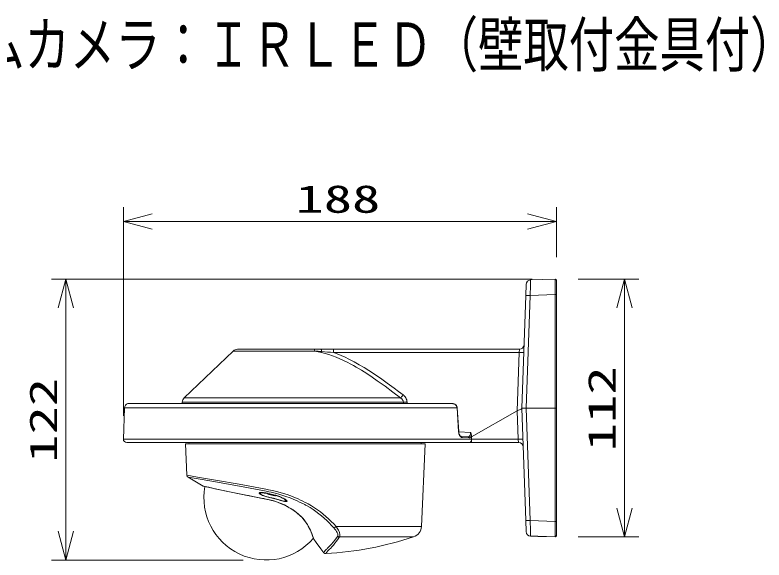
# Model space of a CAD drawing. Units: millimetres on the paper. Extents: x -62 to 65, y -59 to 59.
# Drawn here: x -4.8 to 60.2, y 12 to 59.3 of the extents above; entities that cross this region are included whole.
import ezdxf
from ezdxf.enums import TextEntityAlignment as Align

# ---------------------------------------------------------------- set-up
doc = ezdxf.new("R2010")
doc.units = ezdxf.units.MM
for name, color, linetype, lineweight in [('0-0_GAIKEI', 4, 'Continuous', 9), ('0-3_SUNPO', 7, 'Continuous', 9), ('0-4_0', 7, 'Continuous', 9)]:
    doc.layers.add(name, color=color, linetype=linetype, lineweight=lineweight)
doc.layers.add('0-1_MOJI1', color=7, linetype='Continuous')
doc.styles.add('ＭＳ ゴシック', font='')
doc.styles.get('ＭＳ ゴシック').set_extended_font_data('MS Gothic')

# ---------------------------------------------------------------- blocks, each defined once
blk = doc.blocks.new('_Open30')
at = {"layer": '0-4_0'}
blk.add_line((0, 0), (-1, 0), dxfattribs=at)
blk.add_lwpolyline([(-1, 0.2679), (0, 0), (-1, -0.2679)], dxfattribs=at)

msp = doc.modelspace()

# ---------------------------------------------------------------- linework, layer by layer
at = {"layer": '0-0_GAIKEI', "color": 7}
for p, q in [((39.55, 35.911), (39.516, 34.945)), ((42.072, 36.371), (39.936, 36.297)), ((42.175, 36.271), (42.175, 14.101)), ((39.175, 25.175), (39.516, 34.945)), ((14.119, 30.126), (9.861, 26.049)), ((21.75, 30.275), (14.491, 30.275)), ((21.75, 30.275), (38.967, 30.275)), ((33.118, 25.563), (4.995, 25.563)), ((9.698, 25.684), (9.693, 25.563)), ((4.68, 25.189), (4.586, 22.485)), ((33.702, 23.102), (33.569, 25.192)), ((39.175, 25.175), (39.516, 15.405)), ((33.703, 23.094), (34.73, 23.058)), ((34.807, 22.487), (34.8, 22.824)), ((4.886, 22.175), (38.894, 22.175)), ((33.931, 22.702), (34.522, 22.681)), ((9.975, 22.075), (30.775, 22.075)), ((10.095, 19.334), (9.975, 22.075)), ((30.462, 14.892), (30.775, 22.075)), ((11.506, 18.401), (10.194, 19.17)), ((11.58, 18.379), (11.506, 18.401)), ((11.581, 18.379), (11.666, 18.359)), ((16.975, 17.264), (16.979, 17.263)), ((18.558, 16.745), (18.56, 16.745)), ((18.558, 16.745), (18.558, 16.745)), ((18.56, 16.745), (18.567, 16.755)), ((18.56, 16.745), (18.56, 16.745)), ((18.987, 16.517), (18.9, 16.567)), ((18.99, 16.517), (18.902, 16.566)), ((18.994, 16.513), (18.987, 16.517)), ((18.997, 16.513), (18.989, 16.517)), ((19.62, 16.094), (19.621, 16.099)), ((39.55, 14.439), (39.516, 15.405)), ((21.109, 13.779), (21.116, 13.773)), ((40.276, 14.041), (39.936, 14.053)), ((40.276, 14.041), (40.561, 14.031)), ((42.072, 13.978), (40.561, 14.031)), ((42.175, 14.101), (42.175, 14.078))]:
    msp.add_line(p, q, dxfattribs=at)
at = {"layer": '0-0_GAIKEI'}
for p, q in [((39.561, 25.175), (39.902, 34.945)), ((42.072, 35.021), (39.902, 34.945)), ((42.072, 35.021), (42.072, 15.329)), ((21.204, 30.126), (14.119, 30.126)), ((21.794, 30.08), (21.776, 30.002)), ((22.812, 30.275), (22.812, 29.998)), ((38.944, 29.998), (22.812, 29.998)), ((38.767, 24.941), (38.944, 29.998)), ((38.944, 29.998), (38.967, 30.275)), ((9.861, 26.049), (28.652, 26.049)), ((4.967, 25.558), (33.141, 25.558)), ((29.212, 25.682), (29.213, 25.563)), ((33.553, 25.189), (4.68, 25.189)), ((33.687, 23.099), (33.553, 25.189)), ((38.767, 24.941), (34.815, 22.675)), ((38.767, 24.941), (38.767, 24.941)), ((42.175, 25.175), (39.175, 25.175)), ((39.175, 25.17), (39.175, 25.175)), ((39.561, 25.175), (39.902, 15.405)), ((4.586, 22.485), (34.807, 22.485)), ((10.28, 22.075), (10.275, 22.175)), ((30.435, 22.175), (10.275, 22.175)), ((34.807, 22.485), (34.807, 22.487)), ((34.807, 22.487), (34.815, 22.487)), ((34.815, 22.675), (34.815, 22.175)), ((16.43, 17.823), (16.429, 17.777)), ((16.953, 17.796), (16.952, 17.796)), ((17.083, 17.772), (17.088, 17.772)), ((17.138, 17.734), (17.112, 17.767)), ((17.138, 17.762), (17.138, 17.734)), ((17.16, 17.757), (17.16, 17.757)), ((17.254, 17.737), (17.254, 17.684)), ((17.652, 17.645), (17.651, 17.646)), ((17.688, 17.636), (17.688, 17.584)), ((17.737, 17.623), (17.737, 17.618)), ((17.741, 17.606), (17.773, 17.566)), ((16.974, 17.491), (16.975, 17.491)), ((16.989, 17.487), (16.974, 17.491)), ((17.079, 17.462), (17.08, 17.462)), ((17.48, 17.364), (17.48, 17.364)), ((17.973, 17.235), (17.973, 17.236)), ((42.072, 15.329), (39.902, 15.405)), ((30.462, 14.892), (23.048, 14.892)), ((29.776, 13.986), (23.355, 13.986)), ((40.561, 14.055), (42.071, 14.003)), ((40.561, 14.055), (40.561, 14.054)), ((40.561, 14.054), (42.072, 14.001)), ((42.173, 14.078), (42.175, 14.078)), ((22.375, 12.791), (22.46, 12.879))]:
    msp.add_line(p, q, dxfattribs=at)
for points in [[(39.936, 36.297), (39.936, 36.296), (39.935, 36.296), (39.935, 36.295), (39.933, 36.278), (39.927, 36.137), (39.918, 35.812), (39.902, 34.945)], [(42.072, 36.371), (42.072, 36.371), (42.071, 36.369), (42.071, 36.219), (42.072, 35.021)], [(21.794, 30.08), (21.788, 30.143), (21.78, 30.199), (21.77, 30.243), (21.758, 30.269), (21.754, 30.273), (21.75, 30.275)], [(28.652, 26.049), (27.984, 26.561), (27.31, 27.062), (26.97, 27.308), (26.629, 27.549), (26.172, 27.863), (25.712, 28.166), (25.249, 28.458), (24.787, 28.733), (24.556, 28.865), (24.323, 28.993), (24.011, 29.156), (23.699, 29.31), (23.385, 29.455), (23.064, 29.591), (22.743, 29.714), (22.421, 29.824), (22.099, 29.921), (21.776, 30.002)], [(28.869, 26.322), (28.481, 26.619), (28.09, 26.913), (27.496, 27.348), (26.897, 27.771), (26.595, 27.977), (26.292, 28.18), (25.885, 28.442), (25.476, 28.696), (25.065, 28.939), (24.617, 29.188), (24.393, 29.306), (24.168, 29.421), (23.829, 29.583), (23.49, 29.734), (23.151, 29.873), (22.812, 29.998)], [(28.893, 25.684), (28.891, 25.722), (28.884, 25.759), (28.873, 25.796), (28.858, 25.833), (28.818, 25.9), (28.765, 25.961), (28.711, 26.008), (28.652, 26.049)], [(29.212, 25.682), (29.203, 25.783), (29.181, 25.882), (29.146, 25.977), (29.097, 26.071), (29.037, 26.158), (28.967, 26.236), (28.92, 26.281), (28.869, 26.322)], [(9.698, 25.684), (28.893, 25.684), (28.895, 25.563)], [(33.141, 25.558), (33.177, 25.557), (33.219, 25.55), (33.259, 25.541), (33.301, 25.528), (33.366, 25.496), (33.425, 25.452)], [(38.767, 24.941), (38.853, 22.464), (34.815, 22.464)], [(39.175, 25.17), (39.172, 25.146), (39.163, 25.126), (39.149, 25.108), (39.129, 25.091), (39.105, 25.077), (39.045, 25.05), (38.971, 25.024), (38.891, 24.995), (38.808, 24.961), (38.767, 24.941)], [(33.687, 23.099), (33.697, 23.016), (33.715, 22.935), (33.741, 22.86), (33.773, 22.792), (33.817, 22.726), (33.866, 22.672), (33.919, 22.633), (33.947, 22.62), (33.975, 22.611), (34.013, 22.605), (34.609, 22.584), (34.648, 22.59), (34.686, 22.61), (34.72, 22.643), (34.753, 22.692), (34.779, 22.753), (34.8, 22.824)], [(30.435, 22.175), (30.436, 22.175), (30.436, 22.174), (30.437, 22.173), (30.438, 22.17), (30.44, 22.136), (30.438, 22.077)], [(16.956, 18.127), (14.637, 18.551), (12.57, 18.918), (11.025, 19.182), (10.095, 19.334)], [(16.975, 17.945), (14.664, 18.377), (12.272, 18.811), (11.088, 19.018), (10.194, 19.17)], [(16.975, 17.793), (16.798, 17.82), (16.63, 17.836), (16.556, 17.838), (16.488, 17.836), (16.431, 17.827), (16.399, 17.816), (16.38, 17.801), (16.374, 17.788), (16.375, 17.774), (16.383, 17.756), (16.399, 17.738), (16.429, 17.712), (16.465, 17.688), (16.519, 17.657), (16.577, 17.629), (16.712, 17.573), (16.853, 17.524), (16.975, 17.486)], [(16.948, 17.495), (16.77, 17.552), (16.672, 17.589), (16.583, 17.626), (16.522, 17.656), (16.47, 17.686), (16.423, 17.718), (16.392, 17.748), (16.382, 17.762), (16.377, 17.776), (16.376, 17.788), (16.381, 17.799), (16.39, 17.809), (16.404, 17.817), (16.428, 17.825), (16.459, 17.832), (16.513, 17.837), (16.579, 17.837), (16.736, 17.826), (16.952, 17.796)], [(16.398, 17.8), (16.402, 17.808), (16.412, 17.816), (16.437, 17.825), (16.487, 17.834), (16.569, 17.837), (16.694, 17.83), (16.883, 17.807), (16.953, 17.796)], [(16.429, 17.777), (16.433, 17.791), (16.444, 17.802), (16.471, 17.814), (16.51, 17.823), (16.559, 17.827), (16.632, 17.827), (16.716, 17.823), (16.84, 17.81), (16.972, 17.791)], [(16.429, 17.777), (16.434, 17.753), (16.45, 17.729), (16.482, 17.7), (16.54, 17.661), (16.636, 17.613), (16.779, 17.555), (16.974, 17.491)], [(16.975, 17.491), (16.859, 17.527), (16.748, 17.567), (16.656, 17.605), (16.574, 17.644), (16.521, 17.674), (16.479, 17.705), (16.453, 17.733), (16.444, 17.753), (16.447, 17.77), (16.46, 17.784), (16.483, 17.794), (16.528, 17.804), (16.588, 17.808), (16.658, 17.807), (16.809, 17.795), (16.975, 17.771)], [(19.264, 17.479), (19.032, 17.568), (18.801, 17.652), (18.494, 17.756), (18.185, 17.849), (17.876, 17.933), (17.529, 18.015), (17.182, 18.085), (16.956, 18.127)], [(19.208, 17.306), (18.985, 17.394), (18.761, 17.477), (18.427, 17.591), (18.091, 17.692), (17.868, 17.753), (17.645, 17.807), (17.421, 17.857), (17.197, 17.902), (16.975, 17.945)], [(17.253, 17.665), (17.205, 17.677), (17.16, 17.691), (17.126, 17.707), (17.114, 17.715), (17.084, 17.752)], [(17.254, 17.684), (17.214, 17.696), (17.177, 17.711), (17.148, 17.726), (17.138, 17.734)], [(17.984, 17.229), (18.23, 17.156), (18.349, 17.122), (18.517, 17.079), (18.635, 17.055), (18.686, 17.049), (18.727, 17.048), (18.759, 17.052), (18.775, 17.058), (18.785, 17.068), (18.788, 17.084), (18.781, 17.105), (18.758, 17.137), (18.719, 17.174), (18.67, 17.213), (18.568, 17.281), (18.447, 17.349), (18.313, 17.415), (18.103, 17.504), (17.879, 17.582), (17.65, 17.646)], [(17.651, 17.646), (17.825, 17.598), (17.998, 17.542), (18.164, 17.479), (18.366, 17.39), (18.461, 17.341), (18.547, 17.293), (18.618, 17.249), (18.678, 17.207), (18.726, 17.168), (18.762, 17.133), (18.783, 17.102), (18.788, 17.083), (18.785, 17.068)], [(18.776, 17.098), (18.774, 17.106), (18.764, 17.125), (18.733, 17.16), (18.674, 17.208), (18.573, 17.277), (18.432, 17.356), (18.252, 17.442), (18.05, 17.523), (17.819, 17.6), (17.652, 17.645)], [(17.751, 17.599), (17.783, 17.56), (17.784, 17.558), (17.785, 17.557), (17.785, 17.555), (17.784, 17.554), (17.783, 17.553), (17.78, 17.552), (17.771, 17.551), (17.74, 17.553), (17.686, 17.565)], [(17.769, 17.572), (17.767, 17.571), (17.763, 17.57), (17.741, 17.571), (17.688, 17.584)], [(17.973, 17.236), (18.234, 17.16), (18.354, 17.127), (18.513, 17.089), (18.587, 17.077), (18.646, 17.072), (18.678, 17.073), (18.701, 17.079), (18.711, 17.085), (18.718, 17.102), (18.717, 17.112), (18.707, 17.133), (18.687, 17.156), (18.66, 17.183), (18.624, 17.212), (18.531, 17.275), (18.402, 17.348), (18.249, 17.421), (18.08, 17.491), (17.9, 17.555), (17.751, 17.599)], [(17.492, 17.358), (17.215, 17.423), (16.948, 17.495)], [(16.989, 17.487), (16.99, 17.487), (16.975, 17.491)], [(16.975, 17.486), (17.145, 17.441), (17.261, 17.412), (17.492, 17.358)], [(18.745, 17.147), (18.746, 17.121), (18.741, 17.101), (18.726, 17.084), (18.702, 17.074), (18.663, 17.07), (18.598, 17.074), (18.489, 17.094), (18.31, 17.138), (18.013, 17.224), (17.973, 17.235)], [(18.686, 17.049), (18.63, 17.056), (18.565, 17.068), (18.465, 17.092), (18.236, 17.154), (17.984, 17.229)], [(18.776, 17.098), (18.773, 17.083), (18.76, 17.073), (18.731, 17.065), (18.687, 17.064), (18.631, 17.071)], [(19.208, 17.306), (19.334, 17.255), (19.678, 17.107), (19.885, 17.013), (20.084, 16.918), (20.285, 16.816)], [(19.264, 17.479), (19.393, 17.427), (19.747, 17.277), (19.96, 17.182), (20.167, 17.085), (20.375, 16.98)], [(20.53, 16.681), (20.792, 16.524), (21.049, 16.357), (21.301, 16.182), (21.545, 16), (21.783, 15.81), (22.013, 15.614), (22.238, 15.41), (22.455, 15.2), (22.664, 14.985), (22.865, 14.765)], [(20.631, 16.842), (20.903, 16.682), (21.17, 16.512), (21.43, 16.333), (21.683, 16.148), (21.929, 15.955), (22.168, 15.755), (22.4, 15.547), (22.625, 15.333), (22.842, 15.114), (23.048, 14.892)], [(39.936, 14.053), (39.936, 14.053), (39.935, 14.054), (39.935, 14.055), (39.933, 14.072), (39.927, 14.213), (39.918, 14.538), (39.902, 15.405)], [(42.072, 15.329), (42.07, 14.209), (42.071, 14.003)], [(23.195, 14.052), (23.207, 14.077), (23.214, 14.107), (23.215, 14.135), (23.213, 14.166), (23.205, 14.211), (23.191, 14.258), (23.172, 14.308), (23.149, 14.359), (23.091, 14.464), (23.021, 14.57), (22.946, 14.669), (22.865, 14.765)], [(23.355, 13.986), (23.369, 14.011), (23.379, 14.041), (23.386, 14.074), (23.388, 14.11), (23.383, 14.189), (23.373, 14.243), (23.359, 14.298), (23.336, 14.37), (23.308, 14.442), (23.246, 14.574), (23.202, 14.654), (23.154, 14.734), (23.048, 14.892)], [(22.281, 12.973), (22.498, 13.198), (22.646, 13.36), (22.782, 13.517), (22.928, 13.694), (23.079, 13.89), (23.195, 14.052)], [(22.46, 12.879), (22.591, 13.019), (22.673, 13.11), (22.818, 13.276), (22.952, 13.436), (23.095, 13.618), (23.241, 13.819), (23.355, 13.986)], [(40.561, 14.055), (40.469, 14.056), (40.412, 14.053), (40.317, 14.045), (40.276, 14.041)], [(40.561, 14.054), (40.416, 14.052), (40.308, 14.043), (40.276, 14.041)], [(21.985, 12.609), (22.003, 12.646), (22.016, 12.669), (22.042, 12.709), (22.106, 12.789), (22.195, 12.885)], [(22.157, 12.528), (22.192, 12.583), (22.217, 12.616), (22.375, 12.791)]]:
    msp.add_lwpolyline(points, dxfattribs=at)
at = {"layer": '0-0_GAIKEI', "color": 7}
for points in [[(33.118, 25.563), (33.193, 25.557), (33.273, 25.541), (33.347, 25.513), (33.407, 25.477), (33.43, 25.459)], [(33.569, 25.192), (33.559, 25.254), (33.535, 25.323), (33.501, 25.381), (33.452, 25.439), (33.43, 25.459)], [(33.931, 22.702), (33.901, 22.708), (33.866, 22.728), (33.824, 22.767), (33.783, 22.825), (33.745, 22.903), (33.72, 22.984), (33.705, 23.075), (33.702, 23.102)], [(34.522, 22.681), (34.565, 22.686), (34.605, 22.704), (34.641, 22.735), (34.672, 22.779), (34.697, 22.83), (34.714, 22.89), (34.726, 22.955), (34.729, 23.006), (34.73, 23.058)], [(34.8, 22.824), (34.791, 22.896), (34.772, 22.963), (34.743, 23.032), (34.73, 23.058)], [(34.807, 22.485), (34.804, 22.421), (34.792, 22.359), (34.772, 22.303), (34.744, 22.255), (34.712, 22.218), (34.676, 22.192), (34.637, 22.178), (34.61, 22.175)], [(14.646, 17.724), (13.258, 18.013), (12.166, 18.251)], [(14.518, 17.744), (16.111, 17.425), (16.953, 17.26), (17.234, 17.202), (17.375, 17.17), (17.582, 17.117), (17.786, 17.057), (18.051, 16.965), (18.309, 16.86), (18.56, 16.745)], [(14.519, 17.744), (16.088, 17.429), (16.84, 17.281), (17.142, 17.221), (17.441, 17.154), (17.588, 17.115), (17.734, 17.072), (17.877, 17.026), (18.018, 16.976), (18.293, 16.866), (18.558, 16.745)], [(16.762, 17.305), (16.964, 17.266), (16.975, 17.264)], [(16.979, 17.263), (17.274, 17.204), (17.421, 17.17), (17.638, 17.113), (17.8, 17.064), (17.958, 17.011), (18.191, 16.923), (18.419, 16.825), (18.567, 16.755)], [(18.567, 16.755), (18.813, 16.628), (19.071, 16.481), (19.315, 16.325), (19.466, 16.218), (19.621, 16.099)], [(19.616, 16.095), (19.41, 16.249), (19.206, 16.385), (18.994, 16.513)], [(19.62, 16.094), (19.496, 16.188), (19.372, 16.277), (19.249, 16.359), (19.125, 16.437), (18.997, 16.513)], [(21.104, 13.788), (20.998, 14.092), (20.89, 14.38), (20.816, 14.554), (20.726, 14.744), (20.617, 14.947), (20.555, 15.052), (20.487, 15.158), (20.414, 15.265), (20.335, 15.372), (20.25, 15.479), (20.159, 15.586), (20.062, 15.691), (19.959, 15.795), (19.85, 15.897), (19.736, 15.997), (19.616, 16.095)], [(21.109, 13.779), (21.022, 14.031), (20.934, 14.273), (20.877, 14.418), (20.827, 14.534), (20.771, 14.657), (20.709, 14.784), (20.639, 14.914), (20.56, 15.047), (20.474, 15.181), (20.375, 15.321), (20.267, 15.461), (20.15, 15.598), (20.008, 15.748), (19.856, 15.893), (19.74, 15.995), (19.62, 16.094)], [(21.116, 13.773), (21.007, 14.086), (20.937, 14.276), (20.895, 14.384), (20.821, 14.557), (20.745, 14.718), (20.658, 14.886), (20.563, 15.049), (20.456, 15.214), (20.336, 15.38)], [(21.116, 13.773), (21.324, 13.499), (21.729, 12.954), (21.985, 12.609)]]:
    msp.add_lwpolyline(points, dxfattribs=at)
for centre, radius, start, end in [((39.95, 35.897), 0.4, 92, 178), ((42.075, 36.271), 0.1, 0, 92), ((38.967, 30.675), 0.4, 270, 358), ((14.491, 29.738), 0.537, 90, 133.75464), ((10.228, 25.665), 0.531, 133.75464, 178), ((5.08, 25.175), 0.4, 106.45049, 178), ((4.995, 25.463), 0.1, 90, 106.45049), ((4.886, 22.475), 0.3, 178, 270), ((10.295, 19.343), 0.2, 182.49999, 239.63686), ((33.083, 111.773), 95.833, 256.98793, 257.39262), ((16.975, 17.375), 5.4, 169.49696, 319.44007), ((32.011, 106.949), 90.896, 257.00993, 257.43127), ((31.999, 106.889), 90.835, 257.00987, 257.43146), ((41.2, 148.685), 133.632, 257.47986, 258.48213), ((41.232, 148.824), 133.775, 257.48008, 258.48114), ((57.044, 226.56), 213.097, 258.52377, 259.1035), ((15.291, 10.056), 7.444, 60.99922, 63.96619), ((15.289, 10.049), 7.451, 60.99606, 63.96417), ((18.901, 16.57), 0.0036, 243.12497, 270), ((18.989, 16.521), 0.0039, 242.11517, 270), ((18.996, 16.516), 0.0039, 242.05649, 270), ((19.62, 16.1), 0.0063, 232.73852, 270), ((16.557, 12.261), 4.911, 48.00361, 51.3912), ((17.209, 12.972), 3.947, 37.59031, 48.1354), ((29.462, 14.935), 1, 288.26161, 357.5), ((39.95, 14.453), 0.4, 182, 268), ((21.123, 13.794), 0.02, 197.26852, 226.3416), ((20.375, 42.475), 30, 273.40604, 288.26161), ((42.075, 14.078), 0.1, 268, 0), ((22.146, 12.728), 0.2, 216.50001, 273.40604)]:
    msp.add_arc(centre, radius, start, end, dxfattribs=at)
at = {"layer": '0-0_GAIKEI'}
for centre, radius, start, end in [((31.527, 159.607), 129.892, 265.44172, 265.7028), ((15.65, 3.163), 27.529, 77.14136, 78.36043), ((14.65, -64.099), 94.45, 85.04266, 85.66218), ((29.083, 32.613), 6.933, 268.42669, 271.06256), ((33.118, 25.493), 0.0698, 70.26643, 90), ((33.401, 25.474), 0.032, 317.76127, 332.33932), ((33.552, 25.248), 0.0587, 271.50629, 287.30436), ((33.686, 23.156), 0.0563, 271.45499, 287.46848), ((38.894, 21.775), 0.4, 2, 90), ((16.181, 13.121), 4.738, 78.07791, 80.63487), ((16.186, 13.147), 4.711, 78.06578, 80.62727), ((16.251, 13.283), 4.565, 79.50389, 80.91718), ((16.155, 12.985), 4.877, 78.11704, 80.31717), ((16.268, 13.448), 4.381, 79.27126, 80.71236), ((17.087, 17.772), 0.0205, 259.32333, 347.2976), ((17.118, 17.735), 0.0205, 259.33606, 0), ((14.441, 4.627), 13.409, 76.15546, 78.30703), ((14.342, 4.189), 13.857, 76.18674, 78.26926), ((14.362, 4.275), 13.769, 76.17847, 78.27464), ((14.944, 6.728), 11.178, 75.80058, 78.07696), ((14.943, 6.739), 11.187, 75.79781, 78.07641), ((17.757, 17.618), 0.02, 180, 216.92935), ((17.756, 17.618), 0.0188, 216.90369, 256.01559), ((17.846, 17.589), 0.0951, 161.81681, 173.70782), ((17.787, 17.578), 0.0188, 218.74411, 255.78363), ((16.946, 17.502), 0.0075, 282.69819, 324.94759), ((18.365, 22.238), 4.946, 253.84533, 254.92721), ((18.363, 22.227), 4.935, 253.84239, 254.92231), ((19.673, 27.286), 10.162, 255.20603, 257.53706), ((19.654, 27.201), 10.074, 255.19101, 257.53399), ((15.871, 10.193), 7.349, 73.38308, 77.35747), ((15.875, 10.207), 7.335, 73.37961, 77.36191), ((17.497, 17.361), 0.0055, 180, 207.68675), ((15.908, 10.321), 7.214, 73.27431, 77.31443), ((15.845, 10.078), 7.464, 74.43321, 77.25141), ((17.853, 17.271), 0.0052, 180, 205.71398), ((15.681, 9.529), 8.037, 73.34922, 74.35894), ((17.989, 17.231), 0.0051, 180, 204.51439), ((17.055, 10.543), 7.244, 60.42189, 62.72088), ((17.085, 10.709), 6.895, 60.02482, 62.34677), ((23.349, 14.198), 0.212, 223.33103, 271.38375), ((42.076, 14.102), 0.0992, 267.12471, 359.37608), ((42.075, 14.101), 0.1, 268.01326, 0), ((28.338, 6.91), 8.57, 134.97577, 135.79554)]:
    msp.add_arc(centre, radius, start, end, dxfattribs=at)
for centre, major_axis, ratio, start_param, end_param in [((39.916, 34.931), (-0.4, 0.014), 0.033683, 4.748472, 6.283185), ((42.075, 35.017), (0.1, 0), 0.034921, 6.283185, 7.888867), ((21.155, 29.738), (0, 0.537), 0.132455, 5.519523, 6.283185), ((38.944, 30.013), (0.4, -0.014), 0.039162, 4.713757, 6.283185), ((28.869, 26.338), (-0.244, -0.317), 0.023949, 0.440755, 1.539767), ((33.111, 25.174), (0.442, -0.031), 0.903747, 0.11341, 0.844737), ((33.927, 22.602), (-0.0035, -0.0999), 0.863561, 1.635855, 3.141593), ((34.519, 22.581), (-0.0035, -0.0999), 0.901353, 1.637172, 3.141593), ((38.87, 22.45), (-0.4, -0.014), 0.036391, 3.141593, 4.75362), ((38.869, 22.475), (0.025, -0.3), 0.056277, 4.742699, 6.278585), ((17.102, 17.619), (0.703, -0.188), 0.197656, 3.187005, 3.570733), ((16.98, 17.79), (-0.0032, -0.0197), 0.397523, 4.759599, 6.102043), ((17.088, 17.771), (-0.0037, -0.0197), 0.27526, 4.746732, 6.111429), ((17.258, 17.684), (-0.0042, -0.0196), 0.169931, 4.748662, 6.117328), ((17.691, 17.584), (-0.0049, -0.0194), 0.168427, 4.755281, 6.120496), ((17.757, 17.618), (-0.02, 0), 0.017267, 4.909101, 6.283185), ((18.248, 17.333), (0.496, -0.221), 0.196058, 0.091058, 0.484858), ((39.916, 15.418), (0.4, 0.014), 0.033683, 3.141593, 4.676306), ((42.075, 15.332), (0.1, 0), 0.034921, 4.677504, 6.283185), ((22.995, 14.901), (0.15, 0.133), 0.211109, 3.501011, 4.882625), ((40.565, 14.131), (0.0035, 0.0999), 0.034878, 3.141593, 3.824947), ((42.075, 14.101), (-0.0035, -0.0999), 0.034879, 6.095611, 6.283185), ((42.075, 14.078), (0.0035, 0.0999), 0.034878, 3.141593, 3.831097)]:
    msp.add_ellipse(centre, major_axis=major_axis, ratio=ratio, start_param=start_param, end_param=end_param, dxfattribs=at)
at = {"layer": '0-3_SUNPO'}
for p, q in [((4.586, 24.485), (4.586, 42.621)), ((42.175, 38.271), (42.175, 42.621)), ((7.086, 41.371), (39.675, 41.371)), ((40.072, 36.371), (-1.664, 36.371)), ((44.072, 36.371), (49.332, 36.371)), ((-0.414, 33.871), (-0.414, 14.475)), ((48.082, 33.871), (48.082, 16.478)), ((44.072, 13.978), (49.332, 13.978)), ((14.977, 11.975), (-1.664, 11.975))]:
    msp.add_line(p, q, dxfattribs=at)

# ---------------------------------------------------------------- block references
at = {"layer": '0-3_SUNPO', "xscale": 2.5, "yscale": 2.5}
for p, rotation in [((4.586, 41.371), 180), ((-0.414, 36.371), 90), ((48.082, 36.371), 90), ((48.082, 13.978), 270), ((-0.414, 11.975), 270)]:
    msp.add_blockref('_Open30', p, dxfattribs=dict(at, rotation=rotation))
msp.add_blockref('_Open30', (42.175, 41.371), dxfattribs=at)

# ---------------------------------------------------------------- texts
at = {"layer": '0-1_MOJI1', "style": 'ＭＳ ゴシック', "width": 0.75}
msp.add_text('屋内２ＭＰドームカメラ：ＩＲＬＥＤ（壁取付金具付）', height=3.849, dxfattribs=at).set_placement((-35.5, 53.66), align=Align.BOTTOM_LEFT)
at = {"layer": '0-3_SUNPO', "style": 'ＭＳ ゴシック', "width": 1.5}
msp.add_text('188', height=2.405, dxfattribs=at).set_placement((19.527, 41.409), align=Align.BOTTOM_LEFT)
for s, p in [('112', (48.045, 21.425)), ('122', (-0.451, 20.423))]:
    msp.add_text(s, height=2.405, rotation=90, dxfattribs=at).set_placement(p, align=Align.BOTTOM_LEFT)

doc.saveas('drawing.dxf')
